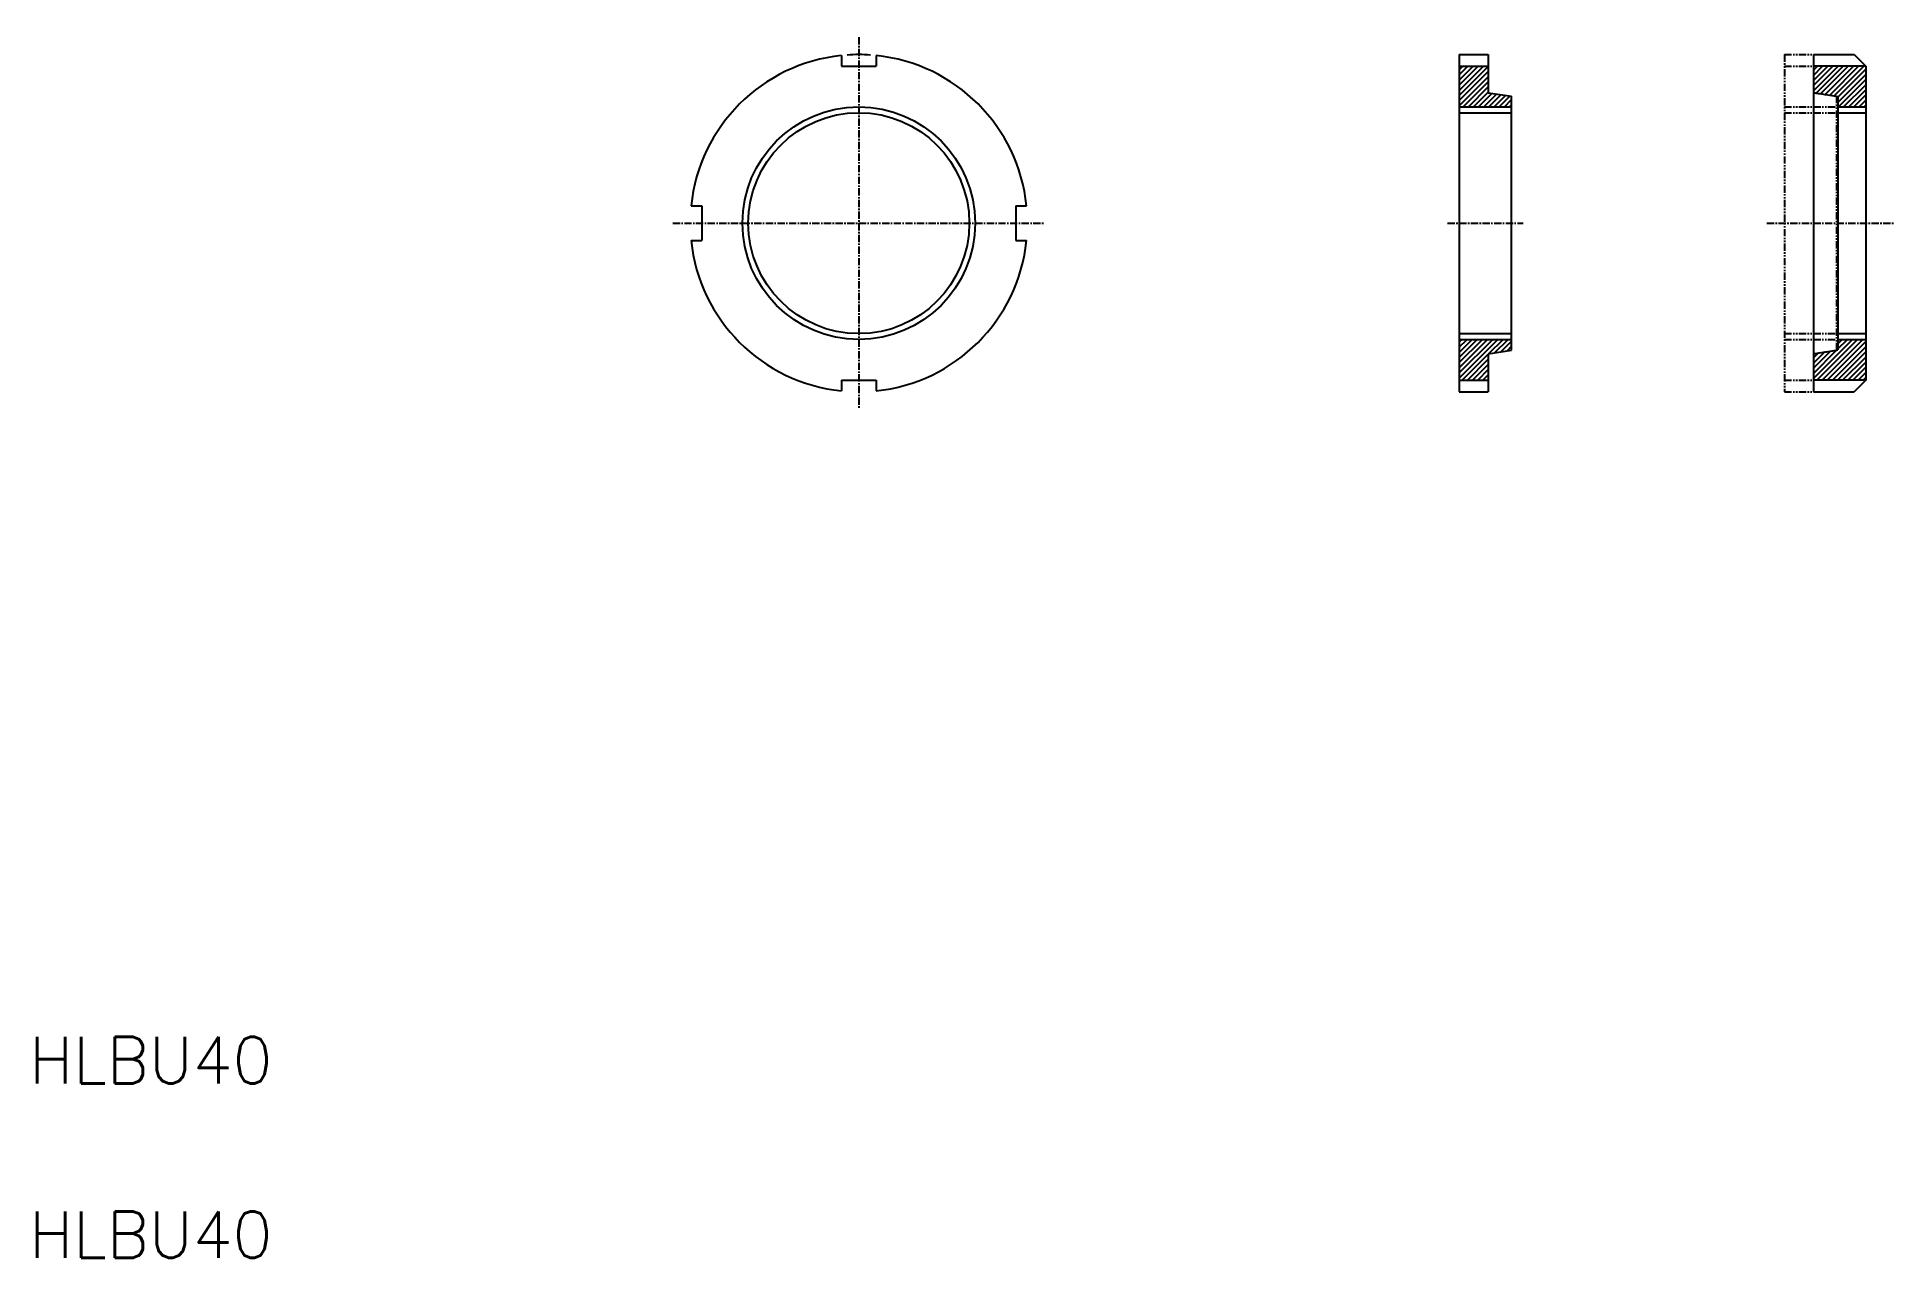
# Model space of a CAD drawing. Extents: x 21 to 341, y 20 to 230.
import ezdxf

# ---------------------------------------------------------------- set-up
doc = ezdxf.new("R2010")
doc.units = 0
doc.linetypes.add('CENTER', pattern=[2, 1.25, -0.25, 0.25, -0.25])
doc.linetypes.add('PHANTOM', pattern=[2.5, 1.25, -0.25, 0.25, -0.25, 0.25, -0.25])
doc.layers.get('0').update_dxf_attribs({"linetype": 'CONTINUOUS'})
doc.layers.add('CENTER', color=1, linetype='CENTER')
doc.styles.get("Standard").update_dxf_attribs({"font": 'txt', "bigfont": 'BIGFONT'})

# ---------------------------------------------------------------- blocks, each defined once
blk = doc.blocks.new('*X6')
at = {"color": 0, "linetype": 'CONTINUOUS'}
for p, q in [((265.92, 220.84), (270.07, 224.99)), ((265.92, 221.73), (269.19, 224.99)), ((265.92, 222.61), (268.31, 224.99)), ((265.92, 223.5), (267.42, 224.99)), ((265.92, 224.38), (266.54, 224.99)), ((265.92, 219.96), (270.92, 224.96)), ((265.92, 219.08), (270.92, 224.08)), ((326.83, 220.77), (331.06, 224.99)), ((326.83, 221.65), (330.18, 224.99)), ((326.83, 222.54), (329.29, 224.99)), ((326.83, 223.42), (328.41, 224.99)), ((326.83, 224.3), (327.53, 224.99)), ((327.36, 220.41), (331.94, 224.99)), ((328.12, 220.28), (332.83, 224.99)), ((328.87, 220.15), (333.71, 224.99)), ((329.63, 220.03), (334.6, 224.99)), ((330.4, 219.91), (335.48, 224.99)), ((331.03, 219.66), (335.83, 224.46)), ((265.92, 218.19), (270.92, 223.19)), ((266.61, 217.99), (270.92, 222.31)), ((267.49, 217.99), (270.92, 221.43)), ((268.38, 217.99), (270.92, 220.54)), ((331.03, 218.78), (335.83, 223.58)), ((331.13, 217.99), (335.83, 222.7)), ((332.02, 217.99), (335.83, 221.81)), ((332.9, 217.99), (335.83, 220.93)), ((269.26, 217.99), (271.61, 220.34)), ((270.14, 217.99), (272.38, 220.23)), ((271.03, 217.99), (273.14, 220.11)), ((271.91, 217.99), (273.91, 220)), ((272.8, 217.99), (274.68, 219.88)), ((273.68, 217.99), (274.92, 219.24)), ((274.56, 217.99), (274.92, 218.35)), ((333.78, 217.99), (335.83, 220.05)), ((334.67, 217.99), (335.83, 219.16)), ((335.55, 217.99), (335.83, 218.28)), ((265.92, 171.35), (272.57, 177.99)), ((265.92, 172.23), (271.69, 177.99)), ((265.92, 173.12), (270.8, 177.99)), ((265.92, 174), (269.92, 177.99)), ((265.92, 174.88), (269.03, 177.99)), ((265.92, 175.77), (268.15, 177.99)), ((265.92, 176.65), (267.27, 177.99)), ((265.92, 177.53), (266.38, 177.99)), ((271.02, 175.56), (273.45, 177.99)), ((272.06, 175.72), (274.34, 177.99)), ((273.1, 175.87), (274.92, 177.7)), ((274.14, 176.03), (274.92, 176.81)), ((326.83, 171.27), (333.56, 177.99)), ((326.83, 172.15), (330.82, 176.14)), ((326.83, 173.04), (329.78, 175.99)), ((326.83, 173.92), (328.72, 175.81)), ((327.44, 170.99), (334.44, 177.99)), ((328.33, 170.99), (335.33, 177.99)), ((329.21, 170.99), (335.83, 177.62)), ((330.09, 170.99), (335.83, 176.73)), ((330.83, 176.15), (330.84, 176.16)), ((330.98, 170.99), (335.83, 175.85)), ((331.03, 176.35), (332.67, 177.99)), ((331.03, 177.24), (331.79, 177.99)), ((266.45, 170.99), (270.92, 175.46)), ((267.34, 170.99), (270.92, 174.58)), ((268.22, 170.99), (270.92, 173.7)), ((269.11, 170.99), (270.92, 172.81)), ((326.83, 174.81), (327.66, 175.63)), ((331.86, 170.99), (335.83, 174.97)), ((332.75, 170.99), (335.83, 174.08)), ((333.63, 170.99), (335.83, 173.2)), ((269.99, 170.99), (270.92, 171.93)), ((270.87, 170.99), (270.92, 171.04)), ((334.51, 170.99), (335.83, 172.32)), ((335.4, 170.99), (335.83, 171.43))]:
    blk.add_line(p, q, dxfattribs=at)

msp = doc.modelspace()

# ---------------------------------------------------------------- linework, layer by layer
at = {"color": 7, "linetype": 'CONTINUOUS'}
for p, q in [((159.67, 226.84), (159.67, 224.99)), ((165.67, 226.84), (165.67, 224.99)), ((265.92, 226.99), (265.92, 168.99)), ((265.92, 226.99), (270.92, 226.99)), ((270.92, 226.99), (270.92, 220.44)), ((326.83, 226.99), (326.83, 168.99)), ((326.83, 226.99), (333.83, 226.99)), ((333.83, 226.99), (335.83, 224.99)), ((159.67, 224.99), (165.67, 224.99)), ((265.92, 224.99), (270.92, 224.99)), ((335.83, 224.99), (326.83, 224.99)), ((335.83, 224.99), (335.83, 170.99)), ((270.92, 220.44), (274.92, 219.84)), ((326.83, 220.49), (331.03, 219.79)), ((274.92, 176.14), (274.92, 219.84)), ((331.03, 219.79), (331.03, 176.19)), ((265.92, 216.99), (274.92, 216.99)), ((331.03, 216.99), (335.83, 216.99)), ((265.92, 212.49), (265.92, 212.49)), ((133.82, 200.99), (135.67, 200.99)), ((135.67, 200.99), (135.67, 194.99)), ((189.67, 200.99), (191.51, 200.99)), ((189.67, 200.99), (189.67, 194.99)), ((133.82, 194.99), (135.67, 194.99)), ((189.67, 194.99), (191.51, 194.99)), ((265.92, 197.99), (265.92, 197.99)), ((321.83, 197.99), (321.83, 197.99)), ((265.92, 178.99), (274.92, 178.99)), ((331.03, 178.99), (335.83, 178.99)), ((270.92, 175.54), (274.92, 176.14)), ((326.83, 175.49), (331.03, 176.19)), ((270.92, 175.54), (270.92, 168.99)), ((159.67, 170.99), (165.67, 170.99)), ((159.67, 170.99), (159.67, 169.15)), ((165.67, 170.99), (165.67, 169.15)), ((265.92, 170.99), (270.92, 170.99)), ((335.83, 170.99), (326.83, 170.99)), ((335.83, 170.99), (333.83, 168.99)), ((265.92, 168.99), (270.92, 168.99)), ((326.83, 168.99), (333.83, 168.99))]:
    msp.add_line(p, q, dxfattribs=at)
at = {"color": 3, "linetype": 'PHANTOM'}
for p, q in [((321.83, 226.99), (326.83, 226.99)), ((321.83, 226.99), (321.83, 168.99)), ((326.83, 226.99), (326.83, 220.44)), ((321.83, 224.99), (326.83, 224.99)), ((326.83, 220.44), (330.83, 219.84)), ((321.83, 217.99), (330.83, 217.99)), ((330.83, 176.14), (330.83, 219.84)), ((321.83, 216.99), (330.83, 216.99)), ((321.83, 212.49), (321.83, 212.49)), ((321.83, 178.99), (330.83, 178.99)), ((321.83, 177.99), (330.83, 177.99)), ((326.83, 175.54), (330.83, 176.14)), ((326.83, 175.54), (326.83, 168.99)), ((321.83, 170.99), (326.83, 170.99)), ((321.83, 168.99), (326.83, 168.99))]:
    msp.add_line(p, q, dxfattribs=at)
at = {"color": 3, "linetype": 'CONTINUOUS'}
for p, q in [((265.92, 217.99), (274.92, 217.99)), ((331.03, 217.99), (335.83, 217.99)), ((265.92, 177.99), (274.92, 177.99)), ((331.03, 177.99), (335.83, 177.99))]:
    msp.add_line(p, q, dxfattribs=at)
msp.add_circle((162.67, 197.99), 20, dxfattribs=at)
at = {"color": 7, "linetype": 'CONTINUOUS'}
msp.add_circle((162.67, 197.99), 19, dxfattribs=at)
for start, end in [(95.9378, 174.0622), (5.9378, 84.0622), (185.9378, 264.0622), (275.9378, 354.0622)]:
    msp.add_arc((162.67, 197.99), 29, start, end, dxfattribs=at)
at = {"color": 3, "linetype": 'CONTINUOUS'}
msp.add_arc((162.67, 197.99), 29, 86.0454, 93.9546, dxfattribs=at)
at = {"layer": 'CENTER', "color": 1, "linetype": 'CENTER'}
for p, q in [((162.67, 229.99), (162.67, 165.99)), ((130.67, 197.99), (194.67, 197.99)), ((263.92, 197.99), (276.92, 197.99)), ((318.83, 197.99), (340.83, 197.99))]:
    msp.add_line(p, q, dxfattribs=at)

# ---------------------------------------------------------------- block references
at = {"color": 3, "linetype": 'CONTINUOUS'}
msp.add_blockref('*X6', (0, 0), dxfattribs=at)

# ---------------------------------------------------------------- texts
at = {"color": 7, "linetype": 'CONTINUOUS'}
for p in [(20, 50), (20, 20)]:
    msp.add_text('HLBU40', height=8, dxfattribs=at).set_placement(p)

doc.saveas('drawing.dxf')
